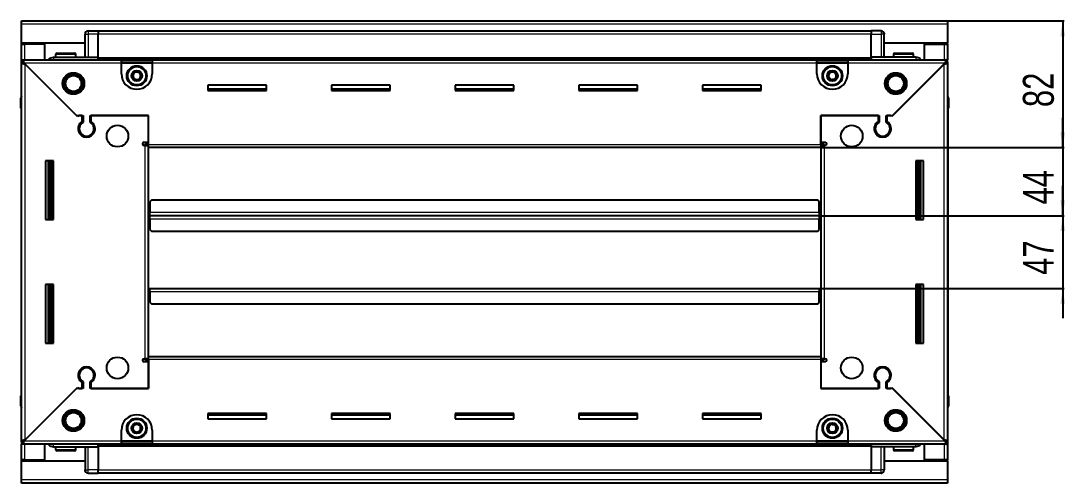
# Model space of a CAD drawing. Header units: millimetres. Extents: x 899 to 4514, y -816 to 1767.
# Drawn here: x 3838 to 4514, y 1344 to 1643 of the extents above; entities that cross this region are included whole.
import ezdxf

# ---------------------------------------------------------------- set-up
doc = ezdxf.new("R2010")
doc.units = ezdxf.units.MM
doc.layers.add('FORMAT', color=7, linetype='Continuous')
doc.styles.add('SLDTEXTSTYLE0', font='TXT', dxfattribs={"width": 0.75})
doc.dimstyles.new('SLDDIMSTYLE0', dxfattribs={"dimtxt": 20, "dimasz": 10, "dimexe": 0, "dimexo": 0.0625, "dimgap": 5, "dimtad": 2, "dimdec": 1, "dimrnd": 1e-09, "dimzin": 12, "dimdsep": 46, "dimtxsty": 'SLDTEXTSTYLE0', "dimsah": 1, "dimcen": 0.09, "dimadec": 0, "dimazin": 3, "dimtfac": 1, "dimtofl": 0, "dimtmove": 0, "dimatfit": 3, "dimfxl": 0, "dimfrac": 2, "dimtolj": 1, "dimtzin": 12, "dimarcsym": 0})
doc.dimstyles.new('SLDDIMSTYLE1', dxfattribs={"dimtxt": 20, "dimasz": 10, "dimexe": 0, "dimexo": 0.0625, "dimgap": 5, "dimtad": 2, "dimdec": 1, "dimrnd": 1e-09, "dimzin": 12, "dimdsep": 46, "dimtxsty": 'SLDTEXTSTYLE0', "dimsah": 1, "dimcen": 0.09, "dimadec": 0, "dimazin": 3, "dimtfac": 1, "dimtmove": 0, "dimatfit": 0, "dimfxl": 0, "dimfrac": 2, "dimtolj": 1, "dimtzin": 12, "dimarcsym": 0})

# ---------------------------------------------------------------- blocks, each defined once
blk = doc.blocks.new('_D_5')
at = {"layer": 'FORMAT'}
for p, q in [((4437.73, 1643.43), (4513.22, 1643.43)), ((4512.22, 1643.43), (4512.22, 1561.43)), ((4355.73, 1561.43), (4513.22, 1561.43))]:
    blk.add_line(p, q, dxfattribs=at)
for points in [[(4512.22, 1643.43), (4510.68, 1633.43), (4513.76, 1633.43)], [(4512.22, 1561.43), (4513.76, 1571.43), (4510.68, 1571.43)]]:
    blk.add_solid(points, dxfattribs=at)
at = {"layer": 'FORMAT', "insert": (4486.44, 1587.66), "char_height": 20, "attachment_point": 1, "rotation": 90, "style": 'SLDTEXTSTYLE0'}
blk.add_mtext('82', dxfattribs=at)
blk = doc.blocks.new('_D_6')
at = {"layer": 'FORMAT'}
for p, q in [((4512.22, 1561.43), (4512.22, 1580.66)), ((4355.73, 1561.43), (4513.22, 1561.43)), ((4512.22, 1561.43), (4512.22, 1517.43)), ((4354.73, 1517.43), (4513.22, 1517.43)), ((4512.22, 1517.43), (4512.22, 1498.2))]:
    blk.add_line(p, q, dxfattribs=at)
for points in [[(4512.22, 1561.43), (4513.76, 1571.43), (4510.68, 1571.43)], [(4512.22, 1517.43), (4510.68, 1507.43), (4513.76, 1507.43)]]:
    blk.add_solid(points, dxfattribs=at)
at = {"layer": 'FORMAT', "insert": (4486.44, 1524.66), "char_height": 20, "attachment_point": 1, "rotation": 90, "style": 'SLDTEXTSTYLE0'}
blk.add_mtext('44', dxfattribs=at)
blk = doc.blocks.new('_D_7')
at = {"layer": 'FORMAT'}
for p, q in [((4512.22, 1517.43), (4512.22, 1536.66)), ((4354.73, 1517.43), (4513.22, 1517.43)), ((4512.22, 1517.43), (4512.22, 1470.43)), ((4354.73, 1470.43), (4513.22, 1470.43)), ((4512.22, 1470.43), (4512.22, 1451.2))]:
    blk.add_line(p, q, dxfattribs=at)
for points in [[(4512.22, 1517.43), (4513.76, 1527.43), (4510.68, 1527.43)], [(4512.22, 1470.43), (4510.68, 1460.43), (4513.76, 1460.43)]]:
    blk.add_solid(points, dxfattribs=at)
at = {"layer": 'FORMAT', "insert": (4486.44, 1479.16), "char_height": 20, "attachment_point": 1, "rotation": 90, "style": 'SLDTEXTSTYLE0'}
blk.add_mtext('47', dxfattribs=at)

msp = doc.modelspace()

# ---------------------------------------------------------------- linework, layer by layer
at = {"color": 7, "linetype": 'Continuous', "lineweight": 25}
for p, q in [((3838.72, 1643.43), (4437.72, 1643.43)), ((3838.72, 1641.33), (3838.72, 1643.43)), ((4437.72, 1643.43), (4437.72, 1641.33)), ((3838.72, 1628.93), (3838.72, 1641.33)), ((3879.72, 1619.93), (3879.72, 1634.93)), ((3880.4, 1636.43), (3880.4, 1636.43)), ((3881.72, 1636.93), (3888.22, 1636.93)), ((3881.72, 1636.93), (3888.22, 1636.93)), ((3888.22, 1636.93), (3888.22, 1636.93)), ((3888.22, 1636.93), (3888.22, 1636.93)), ((3888.22, 1636.93), (3888.22, 1634.93)), ((4388.22, 1636.78), (3888.22, 1636.78)), ((3888.22, 1619.93), (3888.22, 1634.93)), ((4388.22, 1636.93), (4388.22, 1636.93)), ((4394.72, 1636.93), (4388.22, 1636.93)), ((4394.72, 1636.93), (4388.22, 1636.93)), ((4388.22, 1636.93), (4388.22, 1634.93)), ((4388.22, 1619.93), (4388.22, 1634.93)), ((4396.72, 1634.93), (4396.72, 1634.93)), ((4396.72, 1619.93), (4396.72, 1634.93)), ((4437.72, 1641.33), (4437.72, 1628.93)), ((3879.72, 1628.93), (3838.72, 1628.93)), ((3838.72, 1628.43), (3838.72, 1628.93)), ((3838.72, 1618.18), (3838.72, 1628.43)), ((3838.72, 1628.43), (3840.82, 1628.43)), ((3840.22, 1628.43), (3840.22, 1628.93)), ((3853.72, 1628.43), (3840.82, 1628.43)), ((3853.72, 1618.18), (3853.72, 1628.43)), ((4437.72, 1628.93), (4396.72, 1628.93)), ((4422.72, 1628.43), (4435.62, 1628.43)), ((4422.72, 1618.18), (4422.72, 1628.43)), ((4435.62, 1628.43), (4437.72, 1628.43)), ((4436.22, 1628.43), (4436.22, 1628.93)), ((4437.72, 1628.43), (4437.72, 1628.93)), ((4437.72, 1628.43), (4437.72, 1618.18)), ((3860.72, 1621.83), (3860.72, 1619.93)), ((3861.52, 1622.63), (3872.92, 1622.63)), ((3873.72, 1619.93), (3873.72, 1621.83)), ((4402.72, 1621.83), (4402.72, 1619.93)), ((4403.52, 1622.63), (4414.92, 1622.63)), ((4415.72, 1619.93), (4415.72, 1621.83)), ((3838.72, 1616.68), (3838.72, 1618.18)), ((3838.72, 1618.18), (3839.72, 1618.18)), ((3838.72, 1616.18), (3838.72, 1616.68)), ((3838.72, 1616.68), (3839.72, 1616.68)), ((3838.72, 1371.68), (3838.72, 1616.18)), ((3840.22, 1616.18), (3838.72, 1616.18)), ((3839.72, 1618.18), (3903.22, 1618.18)), ((3839.72, 1616.68), (3839.72, 1618.18)), ((3840.32, 1616.08), (3874.22, 1582.18)), ((3874.92, 1581.48), (3840.82, 1615.58)), ((3859.22, 1619.93), (3888.22, 1619.93)), ((3888.15, 1618.18), (3888.22, 1619.9)), ((3888.22, 1619.93), (3888.22, 1619.43)), ((3888.22, 1618.78), (4388.22, 1618.78)), ((3903.22, 1616.08), (3903.22, 1618.18)), ((3903.22, 1618.18), (3923.22, 1618.18)), ((3903.22, 1616.68), (3923.22, 1616.68)), ((3903.22, 1609.18), (3903.22, 1616.08)), ((3923.22, 1618.18), (3923.22, 1616.08)), ((3923.22, 1618.18), (4353.22, 1618.18)), ((3923.22, 1616.08), (3923.22, 1609.18)), ((4353.22, 1616.08), (4353.22, 1618.18)), ((4353.22, 1618.18), (4373.22, 1618.18)), ((4353.22, 1616.68), (4373.22, 1616.68)), ((4353.22, 1609.18), (4353.22, 1616.08)), ((4373.22, 1618.18), (4436.72, 1618.18)), ((4373.22, 1618.18), (4373.22, 1616.08)), ((4373.22, 1616.08), (4373.22, 1609.18)), ((4388.22, 1619.93), (4388.22, 1619.43)), ((4417.22, 1619.93), (4388.22, 1619.93)), ((4388.22, 1619.9), (4388.3, 1618.18)), ((4435.62, 1615.58), (4401.52, 1581.48)), ((4402.22, 1582.18), (4436.12, 1616.08)), ((4436.22, 1616.18), (4437.72, 1616.18)), ((4436.72, 1616.68), (4436.72, 1618.18)), ((4436.72, 1618.18), (4437.72, 1618.18)), ((4436.72, 1616.68), (4437.72, 1616.68)), ((4437.72, 1616.68), (4437.72, 1618.18)), ((4437.72, 1616.68), (4437.72, 1616.18)), ((4437.72, 1616.18), (4437.72, 1371.68)), ((3997.22, 1601.93), (3959.22, 1601.93)), ((3959.22, 1601.93), (3959.22, 1598.43)), ((3997.22, 1598.43), (3997.22, 1601.93)), ((4077.22, 1601.93), (4039.22, 1601.93)), ((4039.22, 1601.93), (4039.22, 1598.43)), ((4077.22, 1598.43), (4077.22, 1601.93)), ((4157.22, 1601.93), (4119.22, 1601.93)), ((4119.22, 1601.93), (4119.22, 1598.43)), ((4157.22, 1598.43), (4157.22, 1601.93)), ((4237.22, 1601.93), (4199.22, 1601.93)), ((4199.22, 1601.93), (4199.22, 1598.43)), ((4237.22, 1598.43), (4237.22, 1601.93)), ((4317.22, 1601.93), (4279.22, 1601.93)), ((4279.22, 1601.93), (4279.22, 1598.43)), ((4317.22, 1598.43), (4317.22, 1601.93)), ((3997.22, 1599.18), (3959.22, 1599.18)), ((3959.22, 1598.43), (3997.22, 1598.43)), ((4077.22, 1599.18), (4039.22, 1599.18)), ((4039.22, 1598.43), (4077.22, 1598.43)), ((4157.22, 1599.18), (4119.22, 1599.18)), ((4119.22, 1598.43), (4157.22, 1598.43)), ((4237.22, 1599.18), (4199.22, 1599.18)), ((4199.22, 1598.43), (4237.22, 1598.43)), ((4317.22, 1599.18), (4279.22, 1599.18)), ((4279.22, 1598.43), (4317.22, 1598.43)), ((4437.72, 1594.76), (4437.72, 1594.76)), ((3838.22, 1593.43), (3838.22, 1586.93)), ((3838.22, 1586.93), (3838.22, 1593.43)), ((4438.22, 1593.43), (4438.22, 1586.93)), ((4438.22, 1586.93), (4438.22, 1593.43)), ((3838.22, 1586.93), (3838.22, 1586.93)), ((3838.72, 1586.93), (3838.22, 1586.93)), ((3838.37, 1586.93), (3838.37, 1400.93)), ((3874.22, 1582.18), (3878.42, 1582.18)), ((3875.62, 1582.18), (3874.92, 1581.48)), ((3877.72, 1582.18), (3875.62, 1582.18)), ((3877.72, 1582.18), (3877.72, 1578.29)), ((3878.42, 1582.18), (3878.42, 1577.9)), ((3883.02, 1582.18), (3920.72, 1582.18)), ((3883.02, 1577.9), (3883.02, 1582.18)), ((3883.72, 1578.29), (3883.72, 1582.18)), ((3920.72, 1582.18), (3883.72, 1582.18)), ((3920.72, 1563.53), (3920.72, 1582.18)), ((3920.72, 1564.93), (3920.72, 1582.18)), ((4355.72, 1582.18), (4393.42, 1582.18)), ((4355.72, 1563.53), (4355.72, 1582.18)), ((4355.72, 1582.18), (4355.72, 1564.93)), ((4392.72, 1582.18), (4355.72, 1582.18)), ((4392.72, 1582.18), (4392.72, 1578.29)), ((4393.42, 1582.18), (4393.42, 1577.9)), ((4398.02, 1582.18), (4402.22, 1582.18)), ((4398.02, 1577.9), (4398.02, 1582.18)), ((4400.82, 1582.18), (4398.72, 1582.18)), ((4398.72, 1578.29), (4398.72, 1582.18)), ((4401.52, 1581.48), (4400.82, 1582.18)), ((4437.72, 1586.93), (4438.22, 1586.93)), ((4438.07, 1400.93), (4438.07, 1586.93)), ((4438.22, 1586.93), (4438.22, 1586.93)), ((4438.22, 1586.93), (4438.22, 1586.93)), ((3878.72, 1569.32), (3878.72, 1568.56)), ((4397.72, 1569.32), (4397.72, 1568.56)), ((3917.87, 1564.93), (3920.72, 1564.93)), ((3918.62, 1562.93), (3917.87, 1562.93)), ((3918.62, 1562.93), (3920.72, 1562.93)), ((3920.72, 1563.93), (3918.72, 1563.93)), ((3918.72, 1563.93), (3918.72, 1562.93)), ((3920.72, 1561.43), (3920.72, 1563.53)), ((4355.72, 1561.43), (3920.72, 1561.43)), ((3920.72, 1426.43), (3920.72, 1561.43)), ((4355.72, 1564.93), (4358.57, 1564.93)), ((4357.72, 1563.93), (4355.72, 1563.93)), ((4355.72, 1563.53), (4355.72, 1561.43)), ((4355.72, 1562.93), (4357.82, 1562.93)), ((4355.72, 1561.43), (4355.72, 1426.43)), ((4357.72, 1562.93), (4357.72, 1563.93)), ((4358.57, 1562.93), (4357.82, 1562.93)), ((3859.22, 1552.93), (3854.22, 1552.93)), ((3854.22, 1552.93), (3854.22, 1514.93)), ((3856.37, 1514.93), (3856.37, 1552.93)), ((3858.16, 1514.93), (3858.16, 1552.93)), ((3858.2, 1514.93), (3858.2, 1552.93)), ((3859.22, 1514.93), (3859.22, 1552.93)), ((4417.22, 1552.93), (4417.22, 1514.93)), ((4422.22, 1552.93), (4417.22, 1552.93)), ((4418.25, 1552.93), (4418.25, 1514.93)), ((4418.28, 1552.93), (4418.28, 1514.93)), ((4420.07, 1552.93), (4420.07, 1514.93)), ((4422.22, 1514.93), (4422.22, 1552.93)), ((3922.72, 1527.43), (3921.72, 1526.43)), ((4353.72, 1527.43), (3922.72, 1527.43)), ((4354.72, 1526.43), (4353.72, 1527.43)), ((3921.72, 1520.28), (3921.47, 1520.28)), ((3921.47, 1520.28), (3921.47, 1517.43)), ((3921.72, 1526.43), (3921.72, 1519.53)), ((4354.72, 1519.53), (4354.72, 1526.43)), ((4354.97, 1520.28), (4354.72, 1520.28)), ((4354.97, 1517.43), (4354.97, 1520.28)), ((3854.22, 1514.93), (3859.22, 1514.93)), ((3921.47, 1517.43), (3920.72, 1517.43)), ((3921.47, 1517.43), (3921.47, 1514.58)), ((3921.47, 1514.58), (3921.72, 1514.58)), ((3921.72, 1517.43), (3921.72, 1519.53)), ((4354.72, 1517.43), (3921.72, 1517.43)), ((3921.72, 1515.33), (3921.72, 1517.43)), ((3921.72, 1515.33), (3921.72, 1508.43)), ((4354.72, 1519.53), (4354.72, 1517.43)), ((4354.72, 1517.43), (4354.72, 1515.33)), ((4354.72, 1508.43), (4354.72, 1515.33)), ((4354.72, 1514.58), (4354.97, 1514.58)), ((4355.72, 1517.43), (4354.97, 1517.43)), ((4354.97, 1514.58), (4354.97, 1517.43)), ((4417.22, 1514.93), (4422.22, 1514.93)), ((3921.72, 1508.43), (3922.72, 1507.43)), ((3922.72, 1507.43), (4353.72, 1507.43)), ((4353.72, 1507.43), (4354.72, 1508.43)), ((3859.22, 1472.93), (3854.22, 1472.93)), ((3854.22, 1472.93), (3854.22, 1434.93)), ((3856.37, 1434.93), (3856.37, 1472.93)), ((3858.16, 1434.93), (3858.16, 1472.93)), ((3858.2, 1434.93), (3858.2, 1472.93)), ((3859.22, 1434.93), (3859.22, 1472.93)), ((4417.22, 1472.93), (4417.22, 1434.93)), ((4422.22, 1472.93), (4417.22, 1472.93)), ((4418.25, 1472.93), (4418.25, 1434.93)), ((4418.28, 1472.93), (4418.28, 1434.93)), ((4420.07, 1472.93), (4420.07, 1434.93)), ((4422.22, 1434.93), (4422.22, 1472.93)), ((3920.72, 1470.43), (3921.47, 1470.43)), ((3921.47, 1470.43), (3921.47, 1467.58)), ((3921.47, 1467.58), (3921.72, 1467.58)), ((3921.72, 1468.33), (3921.72, 1470.43)), ((3921.72, 1470.43), (4354.72, 1470.43)), ((3921.72, 1468.33), (3921.72, 1461.43)), ((4354.72, 1470.43), (4354.72, 1468.33)), ((4354.72, 1461.43), (4354.72, 1468.33)), ((4354.72, 1467.58), (4354.97, 1467.58)), ((4354.97, 1467.58), (4354.97, 1470.43)), ((4354.97, 1470.43), (4355.72, 1470.43)), ((3921.72, 1461.43), (3922.72, 1460.43)), ((3922.72, 1460.43), (4353.72, 1460.43)), ((4353.72, 1460.43), (4354.72, 1461.43)), ((3854.22, 1434.93), (3859.22, 1434.93)), ((4417.22, 1434.93), (4422.22, 1434.93)), ((3920.72, 1426.43), (4355.72, 1426.43)), ((3920.72, 1424.33), (3920.72, 1426.43)), ((4355.72, 1426.43), (4355.72, 1424.33)), ((3878.72, 1419.31), (3878.72, 1418.55)), ((3917.87, 1424.93), (3918.62, 1424.93)), ((3920.72, 1422.93), (3917.87, 1422.93)), ((3920.72, 1424.93), (3918.62, 1424.93)), ((3918.72, 1424.93), (3918.72, 1423.93)), ((3918.72, 1423.93), (3920.72, 1423.93)), ((3920.72, 1424.33), (3920.72, 1405.68)), ((3920.72, 1405.68), (3920.72, 1422.93)), ((4357.82, 1424.93), (4355.72, 1424.93)), ((4355.72, 1424.33), (4355.72, 1405.68)), ((4355.72, 1423.93), (4357.72, 1423.93)), ((4355.72, 1422.93), (4355.72, 1405.68)), ((4358.57, 1422.93), (4355.72, 1422.93)), ((4357.72, 1423.93), (4357.72, 1424.93)), ((4357.82, 1424.93), (4358.57, 1424.93)), ((4397.72, 1419.31), (4397.72, 1418.55)), ((3874.22, 1405.68), (3840.32, 1371.78)), ((3840.82, 1372.28), (3874.92, 1406.38)), ((3878.42, 1405.68), (3874.22, 1405.68)), ((3874.92, 1406.38), (3875.62, 1405.68)), ((3875.62, 1405.68), (3877.72, 1405.68)), ((3877.72, 1409.57), (3877.72, 1405.68)), ((3878.42, 1409.97), (3878.42, 1405.68)), ((3883.02, 1405.68), (3883.02, 1409.97)), ((3920.72, 1405.68), (3883.02, 1405.68)), ((3883.72, 1405.68), (3883.72, 1409.57)), ((3883.72, 1405.68), (3920.72, 1405.68)), ((4393.42, 1405.68), (4355.72, 1405.68)), ((4355.72, 1405.68), (4392.72, 1405.68)), ((4392.72, 1409.57), (4392.72, 1405.68)), ((4393.42, 1409.97), (4393.42, 1405.68)), ((4398.02, 1405.68), (4398.02, 1409.97)), ((4402.22, 1405.68), (4398.02, 1405.68)), ((4398.72, 1405.68), (4398.72, 1409.57)), ((4398.72, 1405.68), (4400.82, 1405.68)), ((4400.82, 1405.68), (4401.52, 1406.38)), ((4401.52, 1406.38), (4435.62, 1372.28)), ((4436.12, 1371.78), (4402.22, 1405.68)), ((3838.22, 1400.93), (3838.22, 1400.93)), ((3838.22, 1394.43), (3838.22, 1400.93)), ((3838.22, 1400.93), (3838.22, 1400.93)), ((3838.22, 1400.93), (3838.22, 1394.43)), ((3838.72, 1400.93), (3838.22, 1400.93)), ((4437.72, 1400.93), (4438.22, 1400.93)), ((4438.22, 1400.93), (4438.22, 1400.93)), ((4438.22, 1394.43), (4438.22, 1400.93)), ((4438.22, 1400.93), (4438.22, 1394.43)), ((3838.72, 1393.11), (3838.72, 1393.11)), ((3997.22, 1389.43), (3959.22, 1389.43)), ((3959.22, 1389.43), (3959.22, 1385.93)), ((3959.22, 1388.68), (3997.22, 1388.68)), ((3959.22, 1385.93), (3997.22, 1385.93)), ((3997.22, 1385.93), (3997.22, 1389.43)), ((4077.22, 1389.43), (4039.22, 1389.43)), ((4039.22, 1389.43), (4039.22, 1385.93)), ((4039.22, 1388.68), (4077.22, 1388.68)), ((4039.22, 1385.93), (4077.22, 1385.93)), ((4077.22, 1385.93), (4077.22, 1389.43)), ((4157.22, 1389.43), (4119.22, 1389.43)), ((4119.22, 1389.43), (4119.22, 1385.93)), ((4119.22, 1388.68), (4157.22, 1388.68)), ((4119.22, 1385.93), (4157.22, 1385.93)), ((4157.22, 1385.93), (4157.22, 1389.43)), ((4237.22, 1389.43), (4199.22, 1389.43)), ((4199.22, 1389.43), (4199.22, 1385.93)), ((4199.22, 1388.68), (4237.22, 1388.68)), ((4199.22, 1385.93), (4237.22, 1385.93)), ((4237.22, 1385.93), (4237.22, 1389.43)), ((4317.22, 1389.43), (4279.22, 1389.43)), ((4279.22, 1389.43), (4279.22, 1385.93)), ((4279.22, 1388.68), (4317.22, 1388.68)), ((4279.22, 1385.93), (4317.22, 1385.93)), ((4317.22, 1385.93), (4317.22, 1389.43)), ((3903.22, 1371.78), (3903.22, 1378.68)), ((3923.22, 1378.68), (3923.22, 1371.78)), ((4353.22, 1371.78), (4353.22, 1378.68)), ((4373.22, 1378.68), (4373.22, 1371.78)), ((3838.72, 1371.18), (3838.72, 1371.68)), ((3840.22, 1371.68), (3838.72, 1371.68)), ((3903.22, 1369.68), (3903.22, 1371.78)), ((3923.22, 1371.78), (3923.22, 1369.68)), ((4353.22, 1369.68), (4353.22, 1371.78)), ((4373.22, 1371.78), (4373.22, 1369.68)), ((4436.22, 1371.68), (4437.72, 1371.68)), ((4437.72, 1371.68), (4437.72, 1371.18)), ((3838.72, 1371.18), (3838.72, 1369.68)), ((3839.72, 1371.18), (3838.72, 1371.18)), ((3838.72, 1359.43), (3838.72, 1369.68)), ((3839.72, 1369.68), (3838.72, 1369.68)), ((3839.72, 1371.18), (3839.72, 1369.68)), ((3903.22, 1369.68), (3839.72, 1369.68)), ((3853.72, 1359.43), (3853.72, 1369.68)), ((3859.22, 1367.93), (3888.22, 1367.93)), ((3860.72, 1367.93), (3860.72, 1366.03)), ((3865.3, 1365.23), (3861.52, 1365.23)), ((3872.92, 1365.23), (3865.3, 1365.23)), ((3873.72, 1366.03), (3873.72, 1367.93)), ((3879.72, 1367.93), (3879.72, 1352.93)), ((3888.22, 1367.97), (3888.15, 1369.68)), ((4388.22, 1369.08), (3888.22, 1369.08)), ((3888.22, 1367.93), (3888.22, 1368.43)), ((3888.22, 1367.93), (3888.22, 1352.93)), ((3923.22, 1371.18), (3903.22, 1371.18)), ((3923.22, 1369.68), (3903.22, 1369.68)), ((4353.22, 1369.68), (3923.22, 1369.68)), ((4373.22, 1371.18), (4353.22, 1371.18)), ((4373.22, 1369.68), (4353.22, 1369.68)), ((4436.72, 1369.68), (4373.22, 1369.68)), ((4388.3, 1369.68), (4388.22, 1367.97)), ((4388.22, 1367.93), (4388.22, 1368.43)), ((4417.22, 1367.93), (4388.22, 1367.93)), ((4388.22, 1367.93), (4388.22, 1352.93)), ((4396.72, 1367.93), (4396.72, 1352.93)), ((4402.72, 1367.93), (4402.72, 1366.03)), ((4410.52, 1365.23), (4403.52, 1365.23)), ((4414.92, 1365.23), (4410.52, 1365.23)), ((4415.72, 1366.03), (4415.72, 1367.93)), ((4422.72, 1359.43), (4422.72, 1369.68)), ((4436.72, 1371.18), (4436.72, 1369.68)), ((4437.72, 1371.18), (4436.72, 1371.18)), ((4437.72, 1369.68), (4436.72, 1369.68)), ((4437.72, 1371.18), (4437.72, 1369.68)), ((4437.72, 1369.68), (4437.72, 1359.43)), ((3840.82, 1359.43), (3838.72, 1359.43)), ((3838.72, 1358.93), (3838.72, 1359.43)), ((3838.72, 1346.53), (3838.72, 1358.93)), ((3838.72, 1358.93), (3879.72, 1358.93)), ((3840.22, 1358.93), (3840.22, 1359.43)), ((3840.82, 1359.43), (3853.72, 1359.43)), ((4396.72, 1358.93), (4437.72, 1358.93)), ((4435.62, 1359.43), (4422.72, 1359.43)), ((4437.72, 1359.43), (4435.62, 1359.43)), ((4436.22, 1358.93), (4436.22, 1359.43)), ((4437.72, 1358.93), (4437.72, 1359.43)), ((4437.72, 1358.93), (4437.72, 1346.53)), ((3879.72, 1352.93), (3879.72, 1352.93)), ((3888.22, 1350.93), (3888.22, 1352.93)), ((3888.22, 1351.08), (4388.22, 1351.08)), ((4388.22, 1350.93), (4388.22, 1352.93)), ((4396.05, 1351.43), (4396.05, 1351.43)), ((3838.72, 1344.43), (3838.72, 1346.53)), ((4437.72, 1344.43), (3838.72, 1344.43)), ((3881.72, 1350.93), (3888.22, 1350.93)), ((3881.72, 1350.93), (3888.22, 1350.93)), ((3888.22, 1350.93), (3888.22, 1350.93)), ((4394.72, 1350.93), (4388.22, 1350.93)), ((4388.22, 1350.93), (4388.22, 1350.93)), ((4388.22, 1350.93), (4388.22, 1350.93)), ((4394.72, 1350.93), (4388.22, 1350.93)), ((4437.72, 1346.53), (4437.72, 1344.43))]:
    msp.add_line(p, q, dxfattribs=at)
at = {"color": 8, "linetype": 'Continuous', "lineweight": 18}
for p, q in [((4437.72, 1641.33), (3838.72, 1641.33)), ((3879.72, 1634.93), (3881.72, 1634.93)), ((3881.72, 1636.93), (3881.72, 1634.93)), ((3881.72, 1634.93), (3881.72, 1619.93)), ((3888.22, 1634.93), (3881.72, 1634.93)), ((4388.22, 1634.93), (4394.72, 1634.93)), ((4394.72, 1636.93), (4394.72, 1634.93)), ((4394.72, 1634.93), (4394.72, 1619.93)), ((4396.72, 1634.93), (4394.72, 1634.93)), ((3840.82, 1628.43), (3840.82, 1628.93)), ((3840.82, 1618.18), (3840.82, 1628.43)), ((4388.22, 1634.78), (3888.22, 1634.78)), ((4435.62, 1628.93), (4435.62, 1628.43)), ((4435.62, 1628.43), (4435.62, 1618.18)), ((3860.72, 1621.83), (3873.72, 1621.83)), ((4402.72, 1621.83), (4415.72, 1621.83)), ((3903.22, 1616.08), (3840.32, 1616.08)), ((3840.82, 1615.58), (3840.82, 1372.28)), ((4388.22, 1619.43), (3888.22, 1619.43)), ((4388.22, 1618.2), (3888.22, 1618.2)), ((3903.22, 1616.08), (3923.22, 1616.08)), ((4353.22, 1616.08), (3923.22, 1616.08)), ((4353.22, 1616.08), (4373.22, 1616.08)), ((4436.12, 1616.08), (4373.22, 1616.08)), ((4435.62, 1372.28), (4435.62, 1615.58)), ((3838.72, 1593.43), (3838.22, 1593.43)), ((4437.72, 1593.43), (4438.22, 1593.43)), ((3918.62, 1424.93), (3918.62, 1562.93)), ((3920.72, 1563.53), (4355.72, 1563.53)), ((4357.82, 1562.93), (4357.82, 1424.93)), ((3855.72, 1552.93), (3855.72, 1514.93)), ((3856.96, 1552.93), (3856.96, 1514.93)), ((4419.49, 1514.93), (4419.49, 1552.93)), ((4420.72, 1514.93), (4420.72, 1552.93)), ((4354.72, 1519.53), (3921.72, 1519.53)), ((3921.72, 1515.33), (4354.72, 1515.33)), ((3855.72, 1472.93), (3855.72, 1434.93)), ((3856.96, 1472.93), (3856.96, 1434.93)), ((4419.49, 1434.93), (4419.49, 1472.93)), ((4420.72, 1434.93), (4420.72, 1472.93)), ((3921.72, 1468.33), (4354.72, 1468.33)), ((4355.72, 1424.33), (3920.72, 1424.33)), ((3838.72, 1394.43), (3838.22, 1394.43)), ((4437.72, 1394.43), (4438.22, 1394.43)), ((3840.32, 1371.78), (3903.22, 1371.78)), ((3923.22, 1371.78), (3903.22, 1371.78)), ((3923.22, 1371.78), (4353.22, 1371.78)), ((4373.22, 1371.78), (4353.22, 1371.78)), ((4373.22, 1371.78), (4436.12, 1371.78)), ((3840.82, 1359.43), (3840.82, 1369.68)), ((3865.03, 1366.03), (3860.72, 1366.03)), ((3873.72, 1366.03), (3865.03, 1366.03)), ((3881.72, 1352.93), (3881.72, 1367.93)), ((3888.22, 1369.67), (4388.22, 1369.67)), ((3888.22, 1368.43), (4388.22, 1368.43)), ((4394.72, 1352.93), (4394.72, 1367.93)), ((4410.7, 1366.03), (4402.72, 1366.03)), ((4415.72, 1366.03), (4410.7, 1366.03)), ((4435.62, 1369.68), (4435.62, 1359.43)), ((3840.82, 1358.93), (3840.82, 1359.43)), ((4435.62, 1359.43), (4435.62, 1358.93)), ((3879.72, 1352.93), (3881.72, 1352.93)), ((3888.22, 1352.93), (3881.72, 1352.93)), ((3881.72, 1350.93), (3881.72, 1352.93)), ((3888.22, 1353.08), (4388.22, 1353.08)), ((4388.22, 1352.93), (4394.72, 1352.93)), ((4396.72, 1352.93), (4394.72, 1352.93)), ((4394.72, 1350.93), (4394.72, 1352.93)), ((4437.72, 1346.53), (3838.72, 1346.53))]:
    msp.add_line(p, q, dxfattribs=at)
at = {"color": 7, "linetype": 'Continuous', "lineweight": 25, "flags": 128}
for points in [[(4396.58, 1635.69), (4396.68, 1635.32), (4396.72, 1634.93)], [(3879.87, 1352.18), (3879.76, 1352.54), (3879.72, 1352.93)]]:
    msp.add_lwpolyline(points, dxfattribs=at)
at = {"color": 7, "linetype": 'Continuous', "lineweight": 25}
for centre, radius in [((3872.22, 1602.93), 7), ((3872.22, 1602.93), 6.03), ((3872.22, 1602.93), 5.1), ((3913.22, 1607.93), 6.5), ((3913.22, 1607.93), 3.46), ((4363.22, 1607.93), 6.5), ((4363.22, 1607.93), 3.46), ((4404.22, 1602.93), 7), ((4404.22, 1602.93), 6.03), ((4404.22, 1602.93), 5.1), ((3900.72, 1568.93), 7), ((4375.72, 1568.93), 7), ((3900.72, 1418.93), 7), ((4375.72, 1418.93), 7), ((3872.22, 1384.93), 7), ((4404.22, 1384.93), 7), ((3872.22, 1384.93), 6.02), ((3872.22, 1384.93), 5.1), ((3913.22, 1379.93), 6.5), ((4363.22, 1379.93), 6.5), ((4404.22, 1384.93), 6.02), ((4404.22, 1384.93), 5.1), ((3913.22, 1379.93), 3.46), ((4363.22, 1379.93), 3.46)]:
    msp.add_circle(centre, radius, dxfattribs=at)
at = {"color": 8, "linetype": 'Continuous', "lineweight": 18}
for centre in [(3913.22, 1607.93), (4363.22, 1607.93), (3913.22, 1379.93), (4363.22, 1379.93)]:
    msp.add_circle(centre, 5.7, dxfattribs=at)
at = {"color": 7, "linetype": 'Continuous', "lineweight": 25}
for centre, radius, start, end in [((3881.72, 1634.93), 2, 90, 180), ((3881.72, 1634.93), 2, 131.40962, 180), ((4394.72, 1634.93), 2, 0, 90), ((3861.52, 1621.83), 0.8, 90, 180), ((3872.92, 1621.83), 0.8, 0, 90), ((4403.52, 1621.83), 0.8, 90, 180), ((4414.92, 1621.83), 0.8, 0, 90), ((3879.52, 1620.13), 0.2, 270, 0), ((4396.92, 1620.13), 0.2, 180, 270), ((3913.22, 1609.18), 10, 180, 270), ((3913.22, 1607.93), 2.5, 134.01559, 194.01559), ((3913.22, 1607.93), 2.5, 74.01559, 134.01559), ((3913.22, 1609.18), 10, 270, 0), ((3913.22, 1607.93), 2.5, 14.01559, 74.01559), ((3913.22, 1607.93), 2.5, 314.01559, 14.01559), ((4363.22, 1609.18), 10, 180, 270), ((4363.22, 1607.93), 2.5, 160.11158, 220.11158), ((4363.22, 1607.93), 2.5, 100.11158, 160.11158), ((4363.22, 1607.93), 2.5, 40.11158, 100.11158), ((4363.22, 1609.18), 10, 270, 0), ((4363.22, 1607.93), 2.5, 340.11158, 40.11158), ((3913.22, 1607.93), 2.5, 194.01559, 254.01559), ((3913.22, 1607.93), 2.5, 254.01559, 314.01559), ((4363.22, 1607.93), 2.5, 220.11158, 280.11158), ((4363.22, 1607.93), 2.5, 280.11158, 340.11158), ((3840.22, 1593.43), 2, 138.57492, 180), ((3840.22, 1593.43), 2, 138.59038, 180), ((4436.22, 1593.43), 2, 0, 41.39416), ((3880.72, 1573.68), 5.5, 123.05573, 56.94427), ((3880.72, 1573.68), 4.8, 118.63099, 61.36901), ((4395.72, 1573.68), 5.5, 123.05573, 56.94427), ((4395.72, 1573.68), 4.8, 118.63099, 61.36901), ((3917.87, 1563.93), 1, 90, 270), ((4358.57, 1563.93), 1, 270, 90), ((3880.72, 1414.18), 5.5, 303.05573, 236.94427), ((3880.72, 1414.18), 4.8, 298.63099, 241.36901), ((3917.87, 1423.93), 1, 90, 270), ((4358.57, 1423.93), 1, 270, 90), ((4395.72, 1414.18), 5.5, 303.05573, 236.94427), ((4395.72, 1414.18), 4.8, 298.63099, 241.36901), ((3840.22, 1394.43), 2, 180, 221.39416), ((4436.22, 1394.43), 2, 318.57492, 360), ((4436.22, 1394.43), 2, 318.59038, 0), ((3913.22, 1378.68), 10, 90, 180), ((3913.22, 1378.68), 10, 0, 90), ((4363.22, 1378.68), 10, 90, 180), ((4363.22, 1378.68), 10, 0, 90), ((3913.22, 1379.93), 2.5, 127.47401, 187.47401), ((3913.22, 1379.93), 2.5, 187.47401, 247.47401), ((3913.22, 1379.93), 2.5, 67.47401, 127.47401), ((3913.22, 1379.93), 2.5, 7.47401, 67.47401), ((3913.22, 1379.93), 2.5, 307.47401, 7.47401), ((4363.22, 1379.93), 2.5, 147.04236, 207.04236), ((4363.22, 1379.93), 2.5, 207.04236, 267.04236), ((4363.22, 1379.93), 2.5, 87.04236, 147.04236), ((4363.22, 1379.93), 2.5, 267.04236, 327.04236), ((4363.22, 1379.93), 2.5, 27.04236, 87.04236), ((4363.22, 1379.93), 2.5, 327.04236, 27.04236), ((3913.22, 1379.93), 2.5, 247.47401, 307.47401), ((3861.52, 1366.03), 0.8, 180, 270), ((3872.92, 1366.03), 0.8, 270, 360), ((3879.52, 1367.73), 0.2, 0, 90), ((4396.92, 1367.73), 0.2, 90, 180), ((4403.52, 1366.03), 0.8, 180, 270), ((4414.92, 1366.03), 0.8, 270, 0), ((3881.72, 1352.93), 2, 180, 270), ((4394.72, 1352.93), 2, 270, 0), ((4394.72, 1352.93), 2, 303.94202, 311.40962), ((4394.72, 1352.93), 2, 311.40962, 360), ((4394.72, 1352.93), 2, 270, 288.58003)]:
    msp.add_arc(centre, radius, start, end, dxfattribs=at)
for points, knots in [([(3838.72, 1616.18), (3838.75, 1616.14), (3838.8, 1616.05), (3839.19, 1615.91), (3839.75, 1615.78), (3840.33, 1615.67), (3840.7, 1615.61), (3840.82, 1615.58)], [0, 0, 0, 0, 0.230255, 0.448522, 0.666786, 0.88505, 1, 1, 1, 1]), ([(3840.32, 1616.08), (3840.28, 1616.34), (3840.19, 1616.83), (3840.05, 1617.47), (3839.92, 1617.94), (3839.81, 1618.16), (3839.75, 1618.18), (3839.72, 1618.18)], [0, 0, 0, 0, 0.230255, 0.448522, 0.666786, 0.88505, 1, 1, 1, 1]), ([(3856.01, 1618.18), (3856.13, 1618.38), (3856.52, 1619.03), (3857.67, 1619.74), (3858.7, 1619.87), (3859.22, 1619.93)], [0, 0, 0, 0, 0.18225, 0.591125, 1, 1, 1, 1]), ([(3888.22, 1619.93), (3888.22, 1619.9), (3888.22, 1619.82), (3888.22, 1619.2), (3888.22, 1618.62), (3888.22, 1618.23), (3888.22, 1618.2)], [0, 0, 0, 0, 0.324279, 0.648558, 0.972836, 1, 1, 1, 1]), ([(4388.22, 1619.93), (4388.22, 1619.9), (4388.22, 1619.82), (4388.22, 1619.2), (4388.22, 1618.62), (4388.22, 1618.23), (4388.22, 1618.2)], [0, 0, 0, 0, 0.324279, 0.648558, 0.972836, 1, 1, 1, 1]), ([(4420.44, 1618.18), (4420.32, 1618.38), (4419.93, 1619.03), (4418.78, 1619.74), (4417.74, 1619.87), (4417.22, 1619.93)], [0, 0, 0, 0, 0.1822499, 0.5911249, 1, 1, 1, 1]), ([(4435.62, 1615.58), (4435.88, 1615.63), (4436.37, 1615.72), (4437.01, 1615.85), (4437.48, 1615.98), (4437.7, 1616.09), (4437.72, 1616.16), (4437.72, 1616.18)], [0, 0, 0, 0, 0.230255, 0.448522, 0.666786, 0.88505, 1, 1, 1, 1]), ([(4436.72, 1618.18), (4436.68, 1618.16), (4436.59, 1618.11), (4436.45, 1617.71), (4436.32, 1617.15), (4436.21, 1616.57), (4436.15, 1616.21), (4436.12, 1616.08)], [0, 0, 0, 0, 0.2302553, 0.4485219, 0.6667858, 0.8850496, 1, 1, 1, 1]), ([(3910.45, 1608.73), (3910.82, 1609.09), (3911.51, 1609.76), (3912.2, 1610.42), (3912.52, 1610.73)], [0, 0, 0, 0, 0.534686, 1, 1, 1, 1]), ([(3911.15, 1605.93), (3911.06, 1606.26), (3910.86, 1607.06), (3910.62, 1608.03), (3910.48, 1608.61), (3910.45, 1608.73)], [0, 0, 0, 0, 0.362901, 0.866875, 1, 1, 1, 1]), ([(3912.52, 1610.73), (3913.02, 1610.59), (3913.95, 1610.33), (3914.87, 1610.06), (3915.3, 1609.94)], [0, 0, 0, 0, 0.534686, 1, 1, 1, 1]), ([(3915.3, 1609.94), (3915.33, 1609.82), (3915.47, 1609.24), (3915.72, 1608.27), (3915.91, 1607.47), (3916, 1607.14)], [0, 0, 0, 0, 0.133125, 0.637099, 1, 1, 1, 1]), ([(4360.38, 1607.43), (4360.42, 1607.54), (4360.63, 1608.11), (4360.97, 1609.04), (4361.25, 1609.82), (4361.36, 1610.14)], [0, 0, 0, 0, 0.133125, 0.637099, 1, 1, 1, 1]), ([(4361.36, 1610.14), (4361.87, 1610.23), (4362.82, 1610.4), (4363.77, 1610.57), (4364.2, 1610.65)], [0, 0, 0, 0, 0.534686, 1, 1, 1, 1]), ([(4364.2, 1610.65), (4364.54, 1610.25), (4365.16, 1609.52), (4365.78, 1608.78), (4366.06, 1608.44)], [0, 0, 0, 0, 0.534686, 1, 1, 1, 1]), ([(4366.06, 1608.44), (4365.95, 1608.12), (4365.67, 1607.34), (4365.33, 1606.41), (4365.13, 1605.84), (4365.08, 1605.73)], [0, 0, 0, 0, 0.3629006, 0.8668753, 1, 1, 1, 1]), ([(3913.92, 1605.13), (3913.43, 1605.28), (3912.5, 1605.54), (3911.58, 1605.81), (3911.15, 1605.93)], [0, 0, 0, 0, 0.534686, 1, 1, 1, 1]), ([(3916, 1607.14), (3915.63, 1606.78), (3914.93, 1606.11), (3914.24, 1605.44), (3913.92, 1605.13)], [0, 0, 0, 0, 0.534686, 1, 1, 1, 1]), ([(4362.24, 1605.22), (4361.91, 1605.61), (4361.29, 1606.35), (4360.67, 1607.09), (4360.38, 1607.43)], [0, 0, 0, 0, 0.5346859, 1, 1, 1, 1]), ([(4365.08, 1605.73), (4364.58, 1605.64), (4363.63, 1605.47), (4362.68, 1605.3), (4362.24, 1605.22)], [0, 0, 0, 0, 0.534686, 1, 1, 1, 1]), ([(3910.56, 1381.04), (3910.66, 1381.12), (3911.13, 1381.48), (3911.92, 1382.09), (3912.57, 1382.59), (3912.85, 1382.8)], [0, 0, 0, 0, 0.133125, 0.637099, 1, 1, 1, 1]), ([(3910.93, 1378.18), (3910.86, 1378.69), (3910.74, 1379.65), (3910.61, 1380.6), (3910.56, 1381.04)], [0, 0, 0, 0, 0.5346859, 1, 1, 1, 1]), ([(3913.6, 1377.07), (3913.12, 1377.27), (3912.23, 1377.64), (3911.34, 1378.01), (3910.93, 1378.18)], [0, 0, 0, 0, 0.5346859, 1, 1, 1, 1]), ([(3912.85, 1382.8), (3913.32, 1382.6), (3914.21, 1382.23), (3915.1, 1381.86), (3915.51, 1381.69)], [0, 0, 0, 0, 0.534686, 1, 1, 1, 1]), ([(3915.89, 1378.83), (3915.62, 1378.62), (3914.96, 1378.12), (3914.17, 1377.51), (3913.7, 1377.15), (3913.6, 1377.07)], [0, 0, 0, 0, 0.362901, 0.866875, 1, 1, 1, 1]), ([(3915.51, 1381.69), (3915.58, 1381.18), (3915.71, 1380.22), (3915.83, 1379.27), (3915.89, 1378.83)], [0, 0, 0, 0, 0.534686, 1, 1, 1, 1]), ([(4360.34, 1380.08), (4360.62, 1380.52), (4361.15, 1381.33), (4361.67, 1382.13), (4361.91, 1382.51)], [0, 0, 0, 0, 0.534686, 1, 1, 1, 1]), ([(4361.65, 1377.51), (4361.42, 1377.97), (4360.98, 1378.83), (4360.54, 1379.69), (4360.34, 1380.08)], [0, 0, 0, 0, 0.534686, 1, 1, 1, 1]), ([(4361.91, 1382.51), (4362.04, 1382.5), (4362.63, 1382.47), (4363.63, 1382.42), (4364.45, 1382.37), (4364.79, 1382.36)], [0, 0, 0, 0, 0.133125, 0.637099, 1, 1, 1, 1]), ([(4366.11, 1379.79), (4365.83, 1379.35), (4365.3, 1378.54), (4364.78, 1377.74), (4364.54, 1377.36)], [0, 0, 0, 0, 0.5346859, 1, 1, 1, 1]), ([(4364.79, 1382.36), (4365.03, 1381.9), (4365.47, 1381.04), (4365.9, 1380.18), (4366.11, 1379.79)], [0, 0, 0, 0, 0.534686, 1, 1, 1, 1]), ([(3840.82, 1372.28), (3840.57, 1372.24), (3840.08, 1372.15), (3839.43, 1372.01), (3838.97, 1371.88), (3838.75, 1371.77), (3838.73, 1371.71), (3838.72, 1371.68)], [0, 0, 0, 0, 0.230255, 0.448522, 0.666786, 0.88505, 1, 1, 1, 1]), ([(3839.72, 1369.68), (3839.77, 1369.71), (3839.86, 1369.76), (3839.99, 1370.16), (3840.12, 1370.71), (3840.23, 1371.29), (3840.3, 1371.66), (3840.32, 1371.78)], [0, 0, 0, 0, 0.230255, 0.448522, 0.666786, 0.88505, 1, 1, 1, 1]), ([(4364.54, 1377.36), (4364.19, 1377.38), (4363.37, 1377.42), (4362.38, 1377.47), (4361.78, 1377.51), (4361.65, 1377.51)], [0, 0, 0, 0, 0.362901, 0.866875, 1, 1, 1, 1]), ([(4437.72, 1371.68), (4437.7, 1371.73), (4437.64, 1371.82), (4437.25, 1371.95), (4436.69, 1372.08), (4436.11, 1372.19), (4435.75, 1372.26), (4435.62, 1372.28)], [0, 0, 0, 0, 0.230255, 0.448522, 0.666786, 0.88505, 1, 1, 1, 1]), ([(4436.12, 1371.78), (4436.17, 1371.53), (4436.26, 1371.04), (4436.39, 1370.4), (4436.52, 1369.93), (4436.63, 1369.71), (4436.7, 1369.69), (4436.72, 1369.68)], [0, 0, 0, 0, 0.230255, 0.448522, 0.666786, 0.88505, 1, 1, 1, 1]), ([(3856.01, 1369.68), (3856.13, 1369.48), (3856.52, 1368.83), (3857.67, 1368.13), (3858.7, 1368), (3859.22, 1367.93)], [0, 0, 0, 0, 0.18225, 0.591125, 1, 1, 1, 1]), ([(3888.22, 1367.93), (3888.22, 1367.97), (3888.22, 1368.05), (3888.22, 1368.66), (3888.22, 1369.24), (3888.22, 1369.64), (3888.22, 1369.67)], [0, 0, 0, 0, 0.324279, 0.648558, 0.972836, 1, 1, 1, 1]), ([(4388.22, 1367.93), (4388.22, 1367.97), (4388.22, 1368.05), (4388.22, 1368.66), (4388.22, 1369.24), (4388.22, 1369.64), (4388.22, 1369.67)], [0, 0, 0, 0, 0.324279, 0.648558, 0.972836, 1, 1, 1, 1]), ([(4420.44, 1369.68), (4420.32, 1369.48), (4419.93, 1368.83), (4418.78, 1368.13), (4417.74, 1368), (4417.22, 1367.93)], [0, 0, 0, 0, 0.18225, 0.591125, 1, 1, 1, 1])]:
    msp.add_open_spline(points, degree=3, knots=knots, dxfattribs=at)
for points in [[(3840.32, 1616.08), (3840.27, 1616.16), (3840.17, 1616.32), (3840.02, 1616.52), (3839.87, 1616.66), (3839.77, 1616.67), (3839.72, 1616.68)], [(3840.22, 1616.18), (3840.23, 1616.13), (3840.25, 1616.03), (3840.39, 1615.88), (3840.59, 1615.73), (3840.74, 1615.63), (3840.82, 1615.58)], [(4435.62, 1615.58), (4435.7, 1615.63), (4435.86, 1615.73), (4436.06, 1615.88), (4436.2, 1616.03), (4436.21, 1616.13), (4436.22, 1616.18)], [(4436.72, 1616.68), (4436.67, 1616.67), (4436.57, 1616.66), (4436.42, 1616.52), (4436.27, 1616.32), (4436.17, 1616.16), (4436.12, 1616.08)], [(3839.72, 1371.18), (3839.77, 1371.19), (3839.87, 1371.21), (3840.02, 1371.35), (3840.17, 1371.55), (3840.27, 1371.71), (3840.32, 1371.78)], [(3840.82, 1372.28), (3840.74, 1372.23), (3840.59, 1372.13), (3840.39, 1371.98), (3840.25, 1371.83), (3840.23, 1371.73), (3840.22, 1371.68)], [(4436.22, 1371.68), (4436.21, 1371.73), (4436.2, 1371.83), (4436.06, 1371.98), (4435.86, 1372.13), (4435.7, 1372.23), (4435.62, 1372.28)], [(4436.12, 1371.78), (4436.17, 1371.71), (4436.27, 1371.55), (4436.42, 1371.35), (4436.57, 1371.21), (4436.67, 1371.19), (4436.72, 1371.18)]]:
    msp.add_open_spline(points, degree=3, dxfattribs=at)
at = {"color": 8, "linetype": 'Continuous', "lineweight": 18}
for points, knots in [([(3859.22, 1619.93), (3859.22, 1619.89), (3859.22, 1619.81), (3859.22, 1619.38), (3859.22, 1618.92), (3859.22, 1618.51), (3859.22, 1618.24), (3859.22, 1618.18)], [0, 0, 0, 0, 0.3597529, 0.5534142, 0.7511852, 0.9489563, 1, 1, 1, 1]), ([(4417.22, 1619.93), (4417.22, 1619.89), (4417.22, 1619.81), (4417.22, 1619.38), (4417.22, 1618.92), (4417.22, 1618.51), (4417.22, 1618.24), (4417.22, 1618.18)], [0, 0, 0, 0, 0.359753, 0.553414, 0.751185, 0.948956, 1, 1, 1, 1]), ([(3859.22, 1367.93), (3859.22, 1367.98), (3859.22, 1368.05), (3859.22, 1368.49), (3859.22, 1368.94), (3859.22, 1369.36), (3859.22, 1369.63), (3859.22, 1369.68)], [0, 0, 0, 0, 0.359753, 0.553414, 0.751185, 0.948956, 1, 1, 1, 1]), ([(4417.22, 1367.93), (4417.22, 1367.98), (4417.22, 1368.05), (4417.22, 1368.49), (4417.22, 1368.94), (4417.22, 1369.36), (4417.22, 1369.63), (4417.22, 1369.68)], [0, 0, 0, 0, 0.359753, 0.553414, 0.751185, 0.948956, 1, 1, 1, 1])]:
    msp.add_open_spline(points, degree=3, knots=knots, dxfattribs=at)

# ---------------------------------------------------------------- dimensions: what is measured, and where the dimension line sits
at = {"layer": 'FORMAT'}
for base, p1, p2, dimstyle, picture, middle in [((4512.22, 1561.43), (4437.72, 1643.43), (4355.72, 1561.43), 'SLDDIMSTYLE0', '_D_5', (4512.22, 1602.43)), ((4512.22, 1517.43), (4355.72, 1561.43), (4354.72, 1517.43), 'SLDDIMSTYLE1', '_D_6', (4512.22, 1539.43)), ((4512.22, 1470.43), (4354.72, 1517.43), (4354.72, 1470.43), 'SLDDIMSTYLE1', '_D_7', (4512.22, 1493.93))]:
    dim = msp.add_linear_dim(base=base, p1=p1, p2=p2, angle=90, dimstyle=dimstyle, dxfattribs=at)
    dim.commit()
    dim.dimension.update_dxf_attribs({"geometry": picture, "text_midpoint": middle, "dimtype": 160})

doc.saveas('drawing.dxf')
